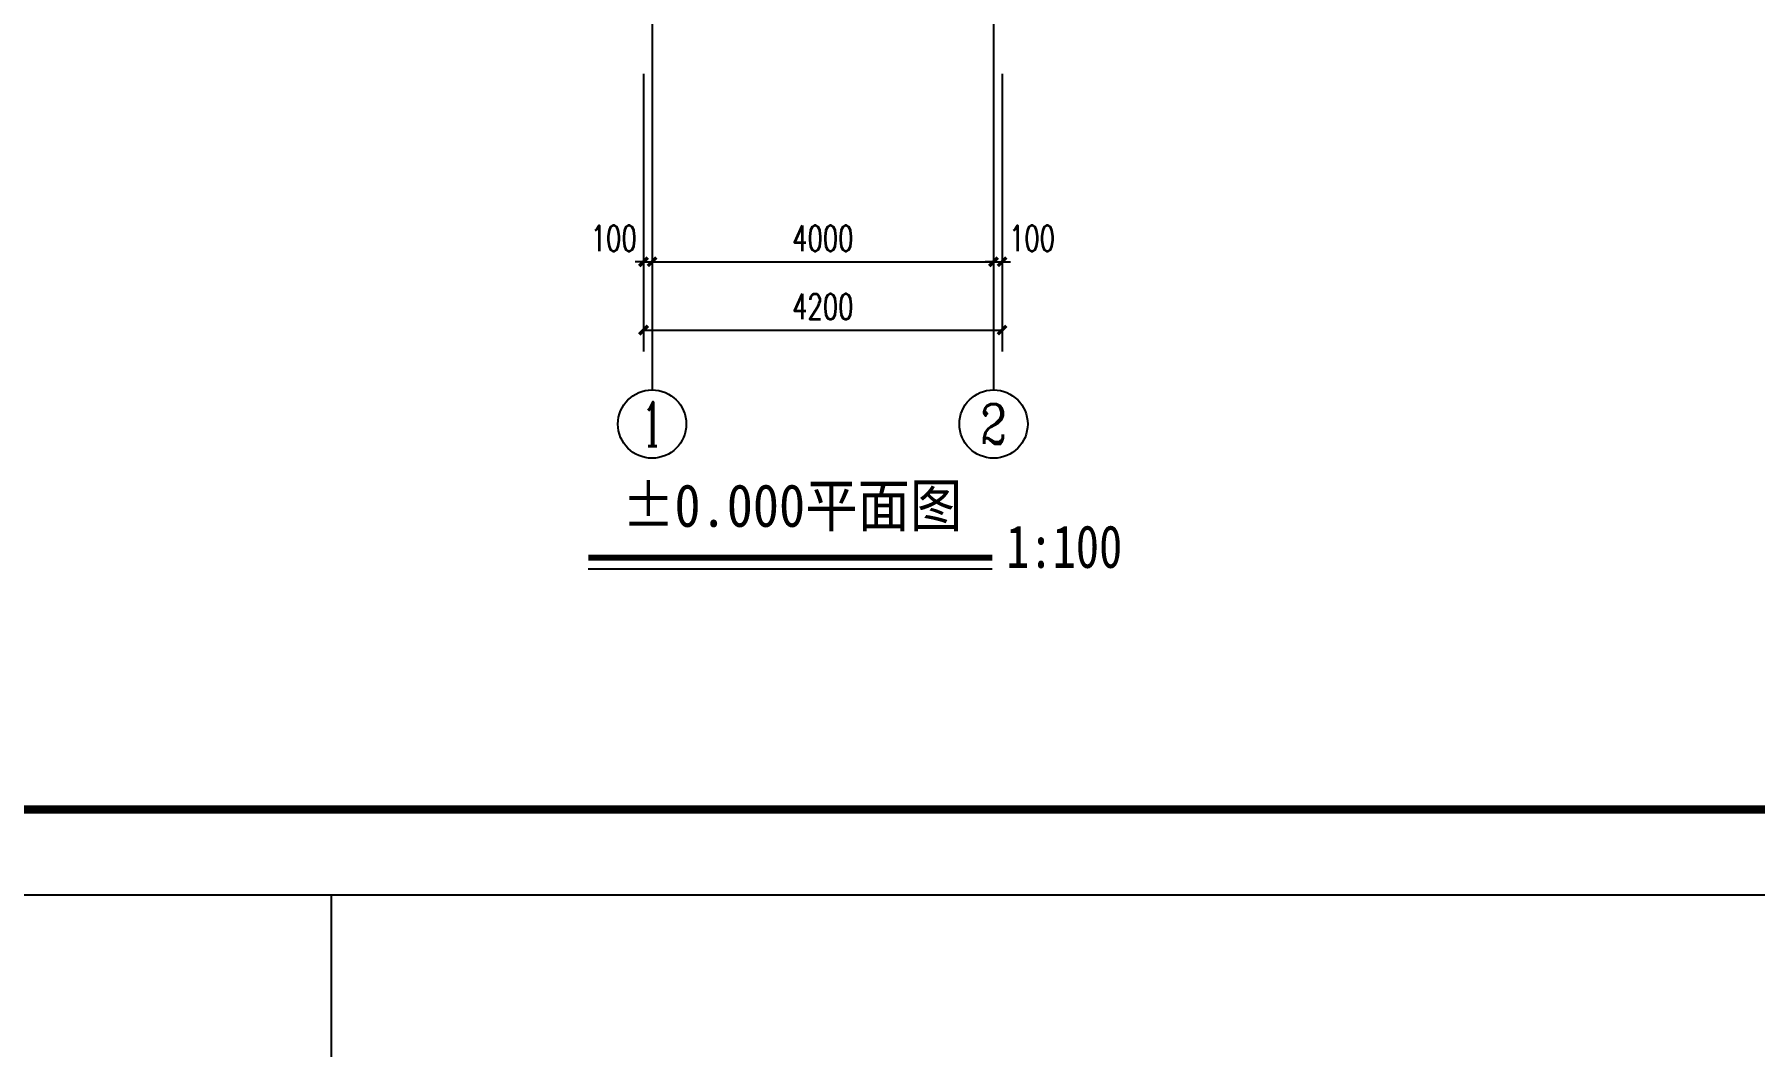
# Model space of a CAD drawing. Extents: x 5396719 to 5510122, y -514120 to -238224.
# Drawn here: x 5427020 to 5447171, y -470343 to -458489 of the extents above; entities that cross this region are included whole.
import ezdxf
from ezdxf.enums import TextEntityAlignment as Align

# ---------------------------------------------------------------- set-up
doc = ezdxf.new("R2010")
doc.units = 0
doc.header["$LTSCALE"] = 1000
doc.header["$MEASUREMENT"] = 0
doc.linetypes.add('DOTE', pattern=[2.42, 2, -0.2, 0.02, -0.2])
doc.layers.get('0').update_dxf_attribs({"linetype": 'CONTINUOUS'})
doc.layers.get('Defpoints').update_dxf_attribs({"linetype": 'CONTINUOUS'})
doc.layers.add('_0', color=7, linetype='CONTINUOUS', lineweight=25)
for name, color, linetype in [('AXIS', 3, 'CONTINUOUS'), ('AXIS_TEXT', 7, 'CONTINUOUS'), ('DOTE', 252, 'CONTINUOUS'), ('PUB_TITLE', 4, 'CONTINUOUS'), ('图名', 15, 'CONTINUOUS')]:
    doc.layers.add(name, color=color, linetype=linetype)
doc.styles.add('_TCH_AXIS', font='COMPLEX', dxfattribs={"bigfont": 'GBCBIG'})
doc.styles.add('_TCH_DIM_T3', font='SIMPLEX', dxfattribs={"width": 0.705882, "bigfont": 'GBCBIG'})
doc.styles.add('COMPLEX', font='COMPLEX')
doc.styles.add('宋体', font='', dxfattribs={"width": 0.7})
doc.styles.get('宋体').set_extended_font_data('SimSun')
doc.dimstyles.new('_TCH_ARCH&&100', dxfattribs={"dimtxt": 297.5, "dimasz": 100, "dimexe": 250, "dimexo": 300, "dimgap": 126.25, "dimtad": 1, "dimdec": 0, "dimzin": 0, "dimdsep": 46, "dimtxsty": '_TCH_DIM_T3', "dimblk": 'ARCHTICK', "dimcen": 0.09, "dimclrt": 7, "dimazin": 2, "dimtfac": 1, "dimtdec": 0, "dimtix": 1, "dimtmove": 2, "dimatfit": 3, "dimfxl": 0, "dimtolj": 1, "dimtzin": 0, "dimarcsym": 0})

# ---------------------------------------------------------------- blocks, each defined once
blk = doc.blocks.new('_ArchTick')
at = {"color": 0, "linetype": 'ByBlock', "const_width": 0.4}
blk.add_lwpolyline([(-0.5, -0.5), (0.5, 0.5)], dxfattribs=at)
blk = doc.blocks.new('*D227')
at = {"layer": 'AXIS', "color": 0, "lineweight": -2}
for p, q in [((5434156, -458952), (5434156, -461402)), ((5434256, -458952), (5434256, -461402)), ((5434156, -461152), (5434056, -461152)), ((5434156, -461152), (5434256, -461152)), ((5434256, -461152), (5434356, -461152))]:
    blk.add_line(p, q, dxfattribs=at)
at = {"layer": 'Defpoints', "color": 0}
for p in [(5434156, -458652), (5434256, -458652), (5434256, -461152)]:
    blk.add_point(p, dxfattribs=at)
at = {"layer": 'AXIS', "color": 0, "lineweight": -2, "xscale": 100, "yscale": 100, "zscale": 100}
blk.add_blockref('_ArchTick', (5434156, -461152), dxfattribs=at)
at = {"layer": 'AXIS', "color": 0, "lineweight": -2, "xscale": 100, "yscale": 100, "zscale": 100, "rotation": 180}
blk.add_blockref('_ArchTick', (5434256, -461152), dxfattribs=at)
at = {"layer": 'AXIS', "color": 7, "insert": (5433806, -460877), "char_height": 297.5, "attachment_point": 5, "style": '_TCH_DIM_T3'}
blk.add_mtext('\\A1;100', dxfattribs=at)
blk = doc.blocks.new('*D228')
at = {"layer": 'AXIS', "color": 0, "lineweight": -2}
for p, q in [((5434256, -458952), (5434256, -461402)), ((5438256, -458952), (5438256, -461402)), ((5434256, -461152), (5438256, -461152))]:
    blk.add_line(p, q, dxfattribs=at)
at = {"layer": 'Defpoints', "color": 0}
for p in [(5434256, -458652), (5438256, -458652), (5438256, -461152)]:
    blk.add_point(p, dxfattribs=at)
at = {"layer": 'AXIS', "color": 0, "lineweight": -2, "xscale": 100, "yscale": 100, "zscale": 100, "rotation": 180}
blk.add_blockref('_ArchTick', (5434256, -461152), dxfattribs=at)
at = {"layer": 'AXIS', "color": 0, "lineweight": -2, "xscale": 100, "yscale": 100, "zscale": 100}
blk.add_blockref('_ArchTick', (5438256, -461152), dxfattribs=at)
at = {"layer": 'AXIS', "color": 7, "insert": (5436256, -460877), "char_height": 297.5, "attachment_point": 5, "style": '_TCH_DIM_T3'}
blk.add_mtext('\\A1;4000', dxfattribs=at)
blk = doc.blocks.new('*D229')
at = {"layer": 'AXIS', "color": 0, "lineweight": -2}
for p, q in [((5438256, -458952), (5438256, -461402)), ((5438356, -458952), (5438356, -461402)), ((5438256, -461152), (5438156, -461152)), ((5438256, -461152), (5438356, -461152)), ((5438356, -461152), (5438456, -461152))]:
    blk.add_line(p, q, dxfattribs=at)
at = {"layer": 'Defpoints', "color": 0}
for p in [(5438256, -458652), (5438356, -458652), (5438356, -461152)]:
    blk.add_point(p, dxfattribs=at)
at = {"layer": 'AXIS', "color": 0, "lineweight": -2, "xscale": 100, "yscale": 100, "zscale": 100}
blk.add_blockref('_ArchTick', (5438256, -461152), dxfattribs=at)
at = {"layer": 'AXIS', "color": 0, "lineweight": -2, "xscale": 100, "yscale": 100, "zscale": 100, "rotation": 180}
blk.add_blockref('_ArchTick', (5438356, -461152), dxfattribs=at)
at = {"layer": 'AXIS', "color": 7, "insert": (5438706, -460877), "char_height": 297.5, "attachment_point": 5, "style": '_TCH_DIM_T3'}
blk.add_mtext('\\A1;100', dxfattribs=at)
blk = doc.blocks.new('*D230')
at = {"layer": 'AXIS', "color": 0, "lineweight": -2}
for p, q in [((5434156, -458952), (5434156, -462202)), ((5438356, -458952), (5438356, -462202)), ((5434156, -461952), (5438356, -461952))]:
    blk.add_line(p, q, dxfattribs=at)
at = {"layer": 'Defpoints', "color": 0}
for p in [(5434156, -458652), (5438356, -458652), (5438356, -461952)]:
    blk.add_point(p, dxfattribs=at)
at = {"layer": 'AXIS', "color": 0, "lineweight": -2, "xscale": 100, "yscale": 100, "zscale": 100, "rotation": 180}
blk.add_blockref('_ArchTick', (5434156, -461952), dxfattribs=at)
at = {"layer": 'AXIS', "color": 0, "lineweight": -2, "xscale": 100, "yscale": 100, "zscale": 100}
blk.add_blockref('_ArchTick', (5438356, -461952), dxfattribs=at)
at = {"layer": 'AXIS', "color": 7, "insert": (5436256, -461677), "char_height": 297.5, "attachment_point": 5, "style": '_TCH_DIM_T3'}
blk.add_mtext('\\A1;4200', dxfattribs=at)
blk = doc.blocks.new('_AXISO')
blk.add_circle((0, 0), 0.5)
at = {"layer": 'AXIS_TEXT', "style": 'COMPLEX', "width": 1.041667}
blk.add_attdef('A', text='', height=0.56, dxfattribs=at).set_placement((-0.25, -0.28), (0.25, -0.28), align=Align.FIT)

msp = doc.modelspace()

# ---------------------------------------------------------------- linework, layer by layer
at = {"layer": '_0', "color": 0}
msp.add_lwpolyline([(5424084, -468566.4), (5430496.4, -468566.4), (5430496.4, -472119.9), (5424084, -472119.9)], close=True, dxfattribs=at)
at = {"layer": 'AXIS', "color": 0}
for p, q in [((5434255.7, -458652.1), (5434255.7, -462652.1)), ((5438255.7, -458652.1), (5438255.7, -462652.1))]:
    msp.add_line(p, q, dxfattribs=at)
at = {"layer": 'DOTE', "linetype": 'DOTE'}
for p, q in [((5434255.7, -432652.1), (5434255.7, -458652.1)), ((5438255.7, -432652.1), (5438255.7, -458652.1))]:
    msp.add_line(p, q, dxfattribs=at)
at = {"layer": 'PUB_TITLE', "color": 4}
msp.add_lwpolyline([(5424084, -468566.4), (5483484, -468566.4), (5483484, -426566.4), (5424084, -426566.4)], close=True, dxfattribs=at)
at = {"layer": 'PUB_TITLE', "color": 4, "const_width": 100}
msp.add_lwpolyline([(5426584, -467566.4), (5482484, -467566.4), (5482484, -427566.4), (5426584, -427566.4)], close=True, dxfattribs=at)
at = {"layer": '图名'}
msp.add_line((5433507, -464749.8), (5438239.7, -464749.8), dxfattribs=at)
at = {"layer": '图名', "const_width": 70}
msp.add_lwpolyline([(5433507, -464616.6), (5438239.7, -464616.6)], dxfattribs=at)

# ---------------------------------------------------------------- block references
at = {"layer": 'AXIS', "color": 0}
ref = msp.add_blockref('_AXISO', (5434255.7, -463052.1), dxfattribs=dict(at, xscale=800, yscale=800, zscale=800))
ref.add_attrib('A', '1', dxfattribs={"layer": 'AXIS_TEXT', "color": 0, "height": 514.7, "style": '_TCH_AXIS'}).set_placement((5434145.4, -463309.5), (5434366, -463309.5), align=Align.FIT)
ref = msp.add_blockref('_AXISO', (5438255.7, -463052.1), dxfattribs=dict(at, xscale=800, yscale=800, zscale=800))
ref.add_attrib('A', '2', dxfattribs={"layer": 'AXIS_TEXT', "color": 0, "height": 465.9, "style": '_TCH_AXIS'}).set_placement((5438100.4, -463285.1), (5438411, -463285.1), align=Align.FIT)

# ---------------------------------------------------------------- texts
at = {"layer": '图名', "style": '宋体'}
for s, width, p in [('%%P0.000平面图', 0.9, (5433905.7, -464255.8)), ('1:100', 0.8, (5438403.4, -464736.7))]:
    msp.add_text(s, height=500, dxfattribs=dict(at, width=width)).set_placement(p)

# ---------------------------------------------------------------- dimensions: what is measured, and where the dimension line sits
at = {"layer": 'AXIS', "color": 0}
for base, p1, p2, picture, middle in [((5434255.7, -461152.1), (5434155.7, -458652.1), (5434255.7, -458652.1), '*D227', (5433805.7, -460877.1)), ((5438355.7, -461152.1), (5438255.7, -458652.1), (5438355.7, -458652.1), '*D229', (5438705.7, -460877.1))]:
    dim = msp.add_linear_dim(base=base, p1=p1, p2=p2, angle=0, dimstyle='_TCH_ARCH&&100', dxfattribs=at)
    dim.commit()
    dim.dimension.update_dxf_attribs({"geometry": picture, "text_midpoint": middle, "dimtype": 129})
for p1, p2, distance, picture, middle in [((5434155.7, -458652.1), (5438355.7, -458652.1), -3300, '*D230', (5436255.7, -461677.1)), ((5434255.7, -458652.1), (5438255.7, -458652.1), -2500, '*D228', (5436255.7, -460877.1))]:
    dim = msp.add_aligned_dim(p1=p1, p2=p2, distance=distance, dimstyle='_TCH_ARCH&&100', dxfattribs=at)
    dim.commit()
    dim.dimension.update_dxf_attribs({"geometry": picture, "text_midpoint": middle})

doc.saveas('drawing.dxf')
